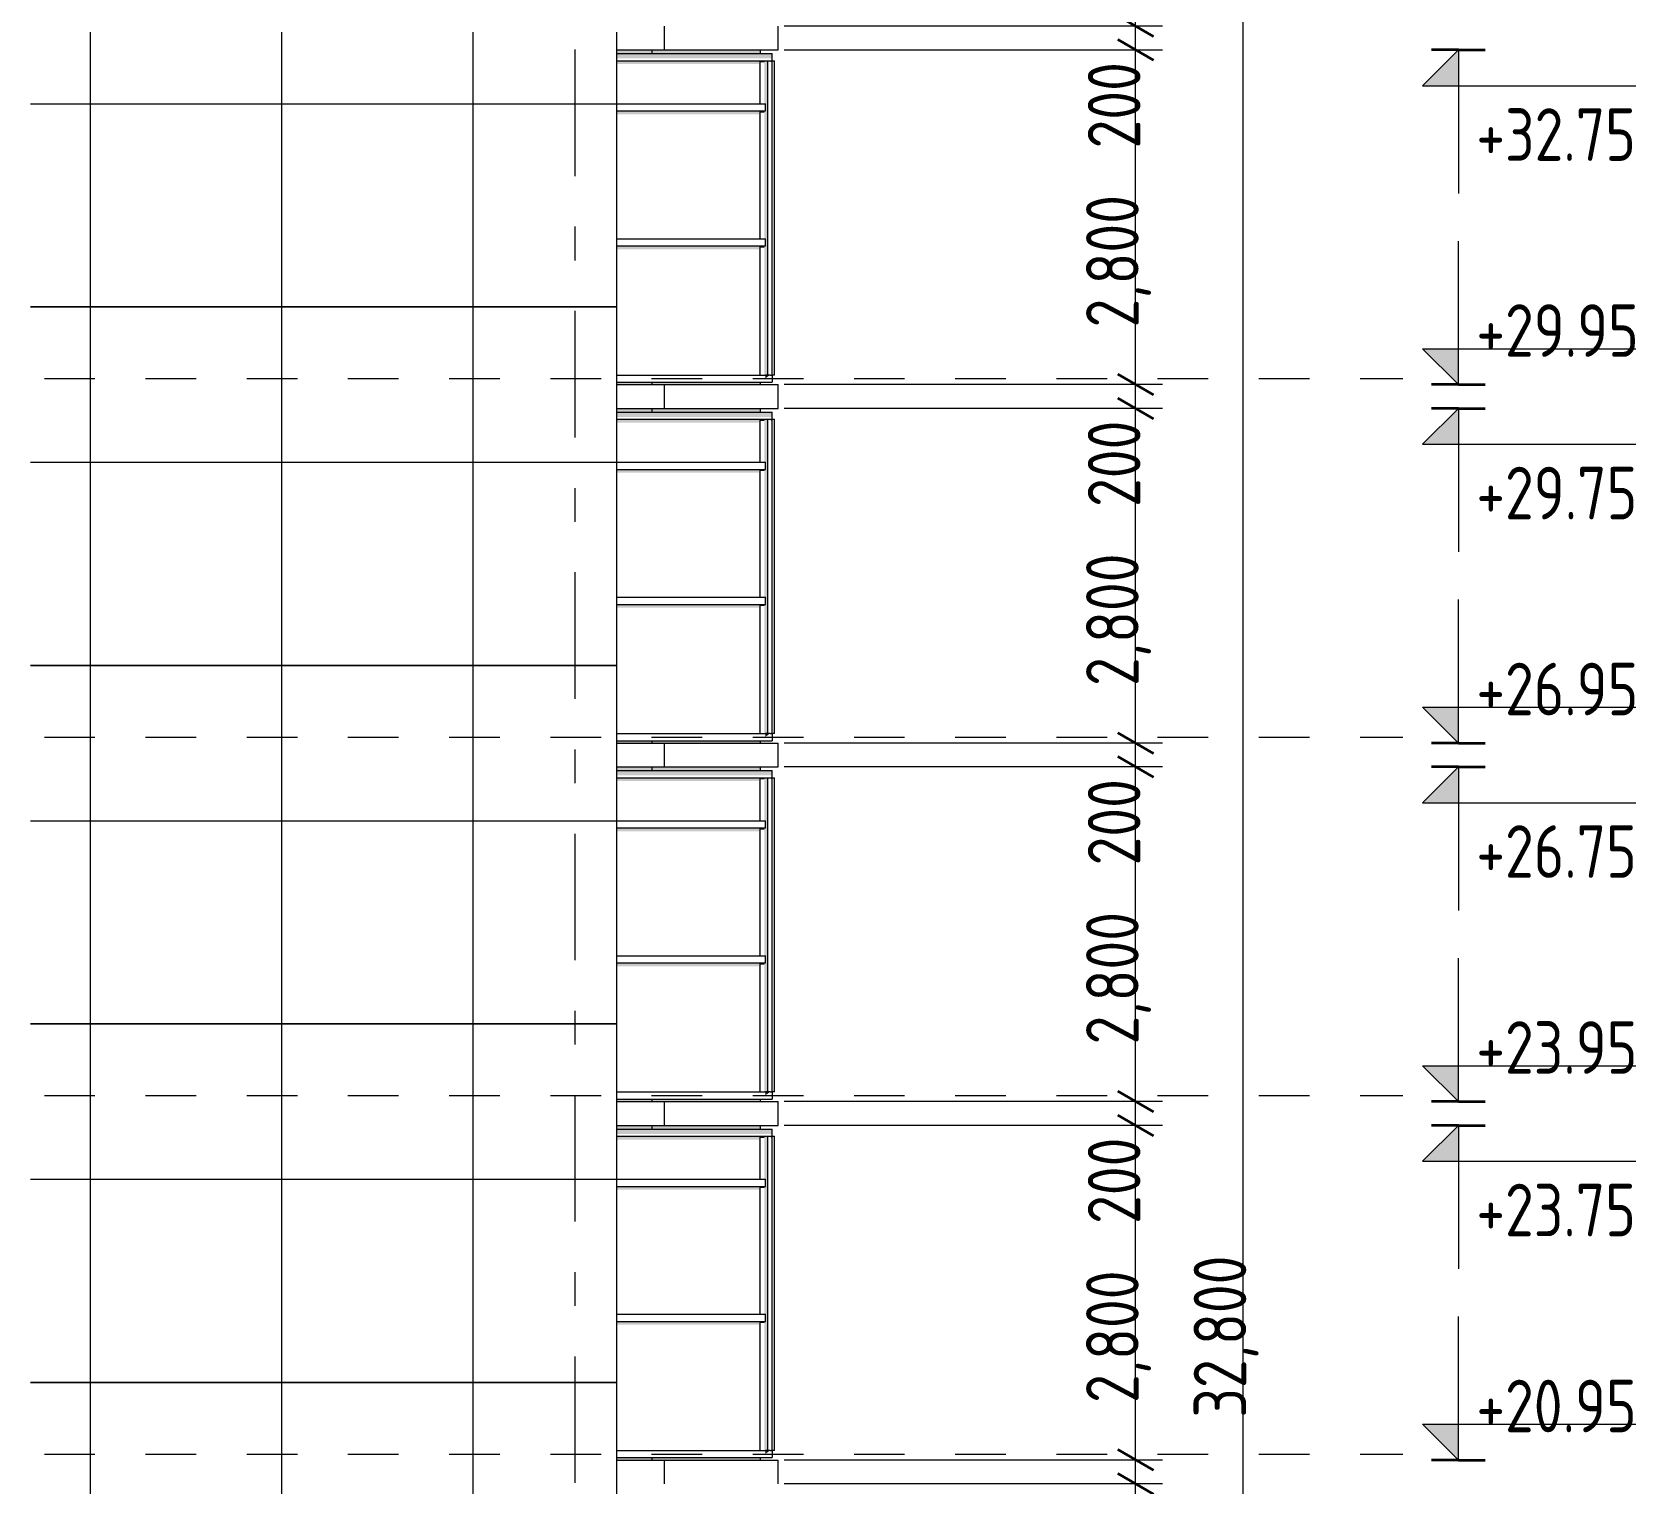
# Model space of a CAD drawing. Header units: millimetres. Extents: x 18162 to 7085488, y 72188 to 247925.
# Drawn here: x 5967417 to 5980834, y 112306 to 124456 of the extents above; entities that cross this region are included whole.
import ezdxf
from ezdxf.enums import TextEntityAlignment as Align

# ---------------------------------------------------------------- set-up
doc = ezdxf.new("R2010")
doc.units = ezdxf.units.MM
doc.header["$MEASUREMENT"] = 0
doc.linetypes.add('Dashed', pattern=[423.333333, 211.666667, -211.666667])
doc.linetypes.add('Double Dashed', pattern=[1093.611073, 529.166651, -211.666656, 141.111112, -211.666656])
for name, color, linetype in [('Finish - Wall', 7, 'Continuous'), ('Structural - Bearing', 7, 'Continuous'), ('Structural - Grid', 7, 'Continuous')]:
    doc.layers.add(name, color=color, linetype=linetype)
doc.styles.add('GENERATED_STYLE_3', font='', dxfattribs={"width": 0.8})
doc.styles.get('GENERATED_STYLE_3').set_extended_font_data('ISOCPEUR MON')
doc.dimstyles.new('GENERATED_STYLE__32', dxfattribs={"dimtxt": 440.00001, "dimasz": 228, "dimexe": 0.18, "dimexo": 50, "dimgap": 0, "dimtad": 1, "dimdec": 0, "dimzin": 0, "dimdsep": 46, "dimtxsty": 'GENERATED_STYLE_3', "dimblk": 'ARROWHEAD_2', "dimblk1": 'ARROWHEAD_2', "dimblk2": 'ARROWHEAD_2', "dimcen": 0.09, "dimclrd": 13, "dimclre": 13, "dimclrt": 13, "dimadec": 0, "dimazin": 0, "dimtfac": 1, "dimtdec": 4, "dimtmove": 0, "dimatfit": 3, "dimfxl": 1, "dimtolj": 1, "dimtzin": 0, "dimarcsym": 0})

# ---------------------------------------------------------------- blocks, each defined once
blk = doc.blocks.new('*X2817', base_point=(6050604, 91556))
at = {"layer": 'Structural - Bearing', "color": 8, "linetype": 'Continuous', "lineweight": 13}
for p, q in [((5967904, 112456), (5967904, 110156)), ((5969504, 112456), (5969504, 110156)), ((5971104, 112456), (5971104, 110156))]:
    blk.add_line(p, q, dxfattribs=at)
blk = doc.blocks.new('*X2821', base_point=(6050604, 91556))
at = {"layer": 'Structural - Bearing', "color": 8, "linetype": 'Continuous', "lineweight": 13}
for p, q in [((5967904, 115456), (5967904, 113156)), ((5969504, 115456), (5969504, 113156)), ((5971104, 115456), (5971104, 113156)), ((5967404, 114856), (5967904, 114856)), ((5967904, 114856), (5969004, 114856)), ((5969004, 114856), (5969504, 114856)), ((5969504, 114856), (5970604, 114856)), ((5970604, 114856), (5971104, 114856)), ((5971104, 114856), (5972204, 114856)), ((5972204, 114856), (5972308, 114856)), ((5967904, 113156), (5967404, 113156)), ((5967404, 113156), (5967904, 113156)), ((5967904, 113156), (5969004, 113156)), ((5967904, 113156), (5967904, 112556)), ((5969004, 113156), (5967904, 113156)), ((5969504, 113156), (5969004, 113156)), ((5969004, 113156), (5969504, 113156)), ((5969504, 113156), (5970604, 113156)), ((5969504, 113156), (5969504, 112556)), ((5970604, 113156), (5969504, 113156)), ((5971104, 113156), (5970604, 113156)), ((5970604, 113156), (5971104, 113156)), ((5971104, 113156), (5972204, 113156)), ((5971104, 113156), (5971104, 112556)), ((5972204, 113156), (5971104, 113156)), ((5972308, 113156), (5972204, 113156)), ((5972204, 113156), (5972308, 113156)), ((5967904, 112556), (5967904, 112456)), ((5969504, 112556), (5969504, 112456)), ((5971104, 112556), (5971104, 112456))]:
    blk.add_line(p, q, dxfattribs=at)
blk = doc.blocks.new('*X2825', base_point=(6050604, 91556))
at = {"layer": 'Structural - Bearing', "color": 8, "linetype": 'Continuous', "lineweight": 13}
for p, q in [((5967904, 118456), (5967904, 116156)), ((5969504, 118456), (5969504, 116156)), ((5971104, 118456), (5971104, 116156)), ((5967404, 117856), (5967904, 117856)), ((5967904, 117856), (5969004, 117856)), ((5969004, 117856), (5969504, 117856)), ((5969504, 117856), (5970604, 117856)), ((5970604, 117856), (5971104, 117856)), ((5971104, 117856), (5972204, 117856)), ((5972204, 117856), (5972308, 117856)), ((5967904, 116156), (5967404, 116156)), ((5967404, 116156), (5967904, 116156)), ((5967904, 116156), (5969004, 116156)), ((5967904, 116156), (5967904, 115556)), ((5969004, 116156), (5967904, 116156)), ((5969504, 116156), (5969004, 116156)), ((5969004, 116156), (5969504, 116156)), ((5969504, 116156), (5970604, 116156)), ((5969504, 116156), (5969504, 115556)), ((5970604, 116156), (5969504, 116156)), ((5971104, 116156), (5970604, 116156)), ((5970604, 116156), (5971104, 116156)), ((5971104, 116156), (5972204, 116156)), ((5971104, 116156), (5971104, 115556)), ((5972204, 116156), (5971104, 116156)), ((5972308, 116156), (5972204, 116156)), ((5972204, 116156), (5972308, 116156)), ((5967904, 115556), (5967904, 115456)), ((5969504, 115556), (5969504, 115456)), ((5971104, 115556), (5971104, 115456))]:
    blk.add_line(p, q, dxfattribs=at)
blk = doc.blocks.new('*X2836', base_point=(6050604, 91556))
at = {"layer": 'Structural - Bearing', "color": 7, "linetype": 'Continuous', "lineweight": 9}
blk.add_line((5972704, 112506), (5972704, 112306), dxfattribs=at)
blk = doc.blocks.new('*X2838', base_point=(6050604, 91556))
at = {"layer": 'Structural - Bearing', "color": 7, "linetype": 'Continuous', "lineweight": 9}
blk.add_line((5972704, 115506), (5972704, 115306), dxfattribs=at)
blk = doc.blocks.new('*X2853', base_point=(6050604, 91556))
at = {"layer": 'Structural - Bearing', "color": 8, "linetype": 'Continuous', "lineweight": 13}
for p, q in [((5967904, 121456), (5967904, 119156)), ((5969504, 121456), (5969504, 119156)), ((5971104, 121456), (5971104, 119156)), ((5967404, 120856), (5967904, 120856)), ((5967904, 120856), (5969004, 120856)), ((5969004, 120856), (5969504, 120856)), ((5969504, 120856), (5970604, 120856)), ((5970604, 120856), (5971104, 120856)), ((5971104, 120856), (5972204, 120856)), ((5972204, 120856), (5972308, 120856)), ((5967904, 119156), (5967404, 119156)), ((5967404, 119156), (5967904, 119156)), ((5967904, 119156), (5969004, 119156)), ((5967904, 119156), (5967904, 118556)), ((5969004, 119156), (5967904, 119156)), ((5969504, 119156), (5969004, 119156)), ((5969004, 119156), (5969504, 119156)), ((5969504, 119156), (5970604, 119156)), ((5969504, 119156), (5969504, 118556)), ((5970604, 119156), (5969504, 119156)), ((5971104, 119156), (5970604, 119156)), ((5970604, 119156), (5971104, 119156)), ((5971104, 119156), (5972204, 119156)), ((5971104, 119156), (5971104, 118556)), ((5972204, 119156), (5971104, 119156)), ((5972308, 119156), (5972204, 119156)), ((5972204, 119156), (5972308, 119156)), ((5967904, 118556), (5967904, 118456)), ((5969504, 118556), (5969504, 118456)), ((5971104, 118556), (5971104, 118456))]:
    blk.add_line(p, q, dxfattribs=at)
blk = doc.blocks.new('*X2857', base_point=(6050604, 91556))
at = {"layer": 'Structural - Bearing', "color": 7, "linetype": 'Continuous', "lineweight": 9}
blk.add_line((5972704, 118506), (5972704, 118306), dxfattribs=at)
blk = doc.blocks.new('*X2860', base_point=(6050604, 91556))
at = {"layer": 'Structural - Bearing', "color": 8, "linetype": 'Continuous', "lineweight": 13}
for p, q in [((5967904, 124456), (5967904, 122156)), ((5969504, 124456), (5969504, 122156)), ((5971104, 124456), (5971104, 122156)), ((5967404, 123856), (5967904, 123856)), ((5967904, 123856), (5969004, 123856)), ((5969004, 123856), (5969504, 123856)), ((5969504, 123856), (5970604, 123856)), ((5970604, 123856), (5971104, 123856)), ((5971104, 123856), (5972204, 123856)), ((5972204, 123856), (5972308, 123856)), ((5967904, 122156), (5967404, 122156)), ((5967404, 122156), (5967904, 122156)), ((5967904, 122156), (5969004, 122156)), ((5967904, 122156), (5967904, 121556)), ((5969004, 122156), (5967904, 122156)), ((5969504, 122156), (5969004, 122156)), ((5969004, 122156), (5969504, 122156)), ((5969504, 122156), (5970604, 122156)), ((5969504, 122156), (5969504, 121556)), ((5970604, 122156), (5969504, 122156)), ((5971104, 122156), (5970604, 122156)), ((5970604, 122156), (5971104, 122156)), ((5971104, 122156), (5972204, 122156)), ((5971104, 122156), (5971104, 121556)), ((5972204, 122156), (5971104, 122156)), ((5972308, 122156), (5972204, 122156)), ((5972204, 122156), (5972308, 122156)), ((5967904, 121556), (5967904, 121456)), ((5969504, 121556), (5969504, 121456)), ((5971104, 121556), (5971104, 121456))]:
    blk.add_line(p, q, dxfattribs=at)
blk = doc.blocks.new('*X2864', base_point=(6050604, 91556))
at = {"layer": 'Structural - Bearing', "color": 7, "linetype": 'Continuous', "lineweight": 9}
blk.add_line((5972704, 121506), (5972704, 121306), dxfattribs=at)
blk = doc.blocks.new('*X2871', base_point=(6050604, 91556))
at = {"layer": 'Structural - Bearing', "color": 7, "linetype": 'Continuous', "lineweight": 9}
blk.add_line((5972704, 124506), (5972704, 124306), dxfattribs=at)
blk = doc.blocks.new('*D2993', base_point=(6050604, 91556))
at = {"color": 13, "linetype": 'Continuous', "lineweight": 13}
for p, q in [((5976874, 112306), (5973708, 112306)), ((5976649, 109506), (5976649, 112306)), ((5976874, 109506), (5973708, 109506))]:
    blk.add_line(p, q, dxfattribs=at)
at = {"color": 12, "linetype": 'Continuous', "lineweight": 35}
for p, q in [((5976499, 112393), (5976799, 112220)), ((5976499, 109593), (5976799, 109420))]:
    blk.add_line(p, q, dxfattribs=at)
at = {"color": 13, "lineweight": 13, "char_height": 440, "attachment_point": 7, "rotation": 90, "style": 'GENERATED_STYLE_3'}
for s, insert in [('\\A1;{\\pql;\\fISOCPEUR MON|b0|i0|c0|p0;\\W0.800000;200}', (5976689, 111482)), ('\\A1;{\\pql;\\fISOCPEUR MON|b0|i0|c0|p0;\\W0.800000;2,800}', (5976777, 109984))]:
    blk.add_mtext(s, dxfattribs=dict(at, insert=insert))
blk = doc.blocks.new('ARROWHEAD_2')
at = {"color": 0, "linetype": 'Continuous', "lineweight": 0}
for p, q in [((-0.378, -0.655), (0.378, 0.655)), ((0, 0), (-1, 0))]:
    blk.add_line(p, q, dxfattribs=at)
blk = doc.blocks.new('*D2994', base_point=(6050604, 91556))
at = {"color": 12, "linetype": 'Continuous', "lineweight": 35}
for p, q in [((5976499, 112593), (5976799, 112420)), ((5976499, 112393), (5976799, 112220))]:
    blk.add_line(p, q, dxfattribs=at)
at = {"color": 13, "linetype": 'Continuous', "lineweight": 13}
for p, q in [((5976874, 112506), (5973708, 112506)), ((5976649, 112306), (5976649, 112506)), ((5976874, 112306), (5973708, 112306))]:
    blk.add_line(p, q, dxfattribs=at)
blk = doc.blocks.new('*D2995', base_point=(6050604, 91556))
at = {"color": 12, "linetype": 'Continuous', "lineweight": 35}
for p, q in [((5976499, 115393), (5976799, 115220)), ((5976499, 112593), (5976799, 112420))]:
    blk.add_line(p, q, dxfattribs=at)
at = {"color": 13, "linetype": 'Continuous', "lineweight": 13}
for p, q in [((5976874, 115306), (5973708, 115306)), ((5976649, 112506), (5976649, 115306)), ((5976874, 112506), (5973708, 112506))]:
    blk.add_line(p, q, dxfattribs=at)
at = {"color": 13, "lineweight": 13, "char_height": 440, "attachment_point": 7, "rotation": 90, "style": 'GENERATED_STYLE_3'}
for s, insert in [('\\A1;{\\pql;\\fISOCPEUR MON|b0|i0|c0|p0;\\W0.800000;200}', (5976689, 114482)), ('\\A1;{\\pql;\\fISOCPEUR MON|b0|i0|c0|p0;\\W0.800000;2,800}', (5976777, 112984))]:
    blk.add_mtext(s, dxfattribs=dict(at, insert=insert))
blk = doc.blocks.new('*D2996', base_point=(6050604, 91556))
at = {"color": 12, "linetype": 'Continuous', "lineweight": 35}
for p, q in [((5976499, 115593), (5976799, 115420)), ((5976499, 115393), (5976799, 115220))]:
    blk.add_line(p, q, dxfattribs=at)
at = {"color": 13, "linetype": 'Continuous', "lineweight": 13}
for p, q in [((5976874, 115506), (5973708, 115506)), ((5976649, 115306), (5976649, 115506)), ((5976874, 115306), (5973708, 115306))]:
    blk.add_line(p, q, dxfattribs=at)
blk = doc.blocks.new('*D2997', base_point=(6050604, 91556))
at = {"color": 12, "linetype": 'Continuous', "lineweight": 35}
for p, q in [((5976499, 118393), (5976799, 118220)), ((5976499, 115593), (5976799, 115420))]:
    blk.add_line(p, q, dxfattribs=at)
at = {"color": 13, "linetype": 'Continuous', "lineweight": 13}
for p, q in [((5976874, 118306), (5973708, 118306)), ((5976649, 115506), (5976649, 118306)), ((5976874, 115506), (5973708, 115506))]:
    blk.add_line(p, q, dxfattribs=at)
at = {"color": 13, "lineweight": 13, "char_height": 440, "attachment_point": 7, "rotation": 90, "style": 'GENERATED_STYLE_3'}
for s, insert in [('\\A1;{\\pql;\\fISOCPEUR MON|b0|i0|c0|p0;\\W0.800000;200}', (5976689, 117482)), ('\\A1;{\\pql;\\fISOCPEUR MON|b0|i0|c0|p0;\\W0.800000;2,800}', (5976777, 115984))]:
    blk.add_mtext(s, dxfattribs=dict(at, insert=insert))
blk = doc.blocks.new('*D2998', base_point=(6050604, 91556))
at = {"color": 13, "linetype": 'Continuous', "lineweight": 13}
for p, q in [((5976874, 118506), (5973708, 118506)), ((5976649, 118306), (5976649, 118506)), ((5976874, 118306), (5973708, 118306))]:
    blk.add_line(p, q, dxfattribs=at)
at = {"color": 12, "linetype": 'Continuous', "lineweight": 35}
for p, q in [((5976499, 118593), (5976799, 118420)), ((5976499, 118393), (5976799, 118220))]:
    blk.add_line(p, q, dxfattribs=at)
blk = doc.blocks.new('*D2999', base_point=(6050604, 91556))
at = {"color": 13, "linetype": 'Continuous', "lineweight": 13}
for p, q in [((5976874, 121306), (5973708, 121306)), ((5976649, 118506), (5976649, 121306)), ((5976874, 118506), (5973708, 118506))]:
    blk.add_line(p, q, dxfattribs=at)
at = {"color": 12, "linetype": 'Continuous', "lineweight": 35}
for p, q in [((5976499, 121393), (5976799, 121220)), ((5976499, 118593), (5976799, 118420))]:
    blk.add_line(p, q, dxfattribs=at)
at = {"color": 13, "lineweight": 13, "char_height": 440, "attachment_point": 7, "rotation": 90, "style": 'GENERATED_STYLE_3'}
for s, insert in [('\\A1;{\\pql;\\fISOCPEUR MON|b0|i0|c0|p0;\\W0.800000;200}', (5976689, 120482)), ('\\A1;{\\pql;\\fISOCPEUR MON|b0|i0|c0|p0;\\W0.800000;2,800}', (5976777, 118984))]:
    blk.add_mtext(s, dxfattribs=dict(at, insert=insert))
blk = doc.blocks.new('*D3000', base_point=(6050604, 91556))
at = {"color": 12, "linetype": 'Continuous', "lineweight": 35}
for p, q in [((5976499, 121593), (5976799, 121420)), ((5976499, 121393), (5976799, 121220))]:
    blk.add_line(p, q, dxfattribs=at)
at = {"color": 13, "linetype": 'Continuous', "lineweight": 13}
for p, q in [((5976874, 121506), (5973708, 121506)), ((5976649, 121306), (5976649, 121506)), ((5976874, 121306), (5973708, 121306))]:
    blk.add_line(p, q, dxfattribs=at)
blk = doc.blocks.new('*D3001', base_point=(6050604, 91556))
at = {"color": 12, "linetype": 'Continuous', "lineweight": 35}
for p, q in [((5976499, 124393), (5976799, 124220)), ((5976499, 121593), (5976799, 121420))]:
    blk.add_line(p, q, dxfattribs=at)
at = {"color": 13, "linetype": 'Continuous', "lineweight": 13}
for p, q in [((5976874, 124306), (5973708, 124306)), ((5976649, 121506), (5976649, 124306)), ((5976874, 121506), (5973708, 121506))]:
    blk.add_line(p, q, dxfattribs=at)
at = {"color": 13, "lineweight": 13, "char_height": 440, "attachment_point": 7, "rotation": 90, "style": 'GENERATED_STYLE_3'}
for s, insert in [('\\A1;{\\pql;\\fISOCPEUR MON|b0|i0|c0|p0;\\W0.800000;200}', (5976689, 123482)), ('\\A1;{\\pql;\\fISOCPEUR MON|b0|i0|c0|p0;\\W0.800000;2,800}', (5976777, 121984))]:
    blk.add_mtext(s, dxfattribs=dict(at, insert=insert))
blk = doc.blocks.new('*D3002', base_point=(6050604, 91556))
at = {"color": 12, "linetype": 'Continuous', "lineweight": 35}
for p, q in [((5976499, 124593), (5976799, 124420)), ((5976499, 124393), (5976799, 124220))]:
    blk.add_line(p, q, dxfattribs=at)
at = {"color": 13, "linetype": 'Continuous', "lineweight": 13}
for p, q in [((5976874, 124506), (5973708, 124506)), ((5976649, 124306), (5976649, 124506)), ((5976874, 124306), (5973708, 124306))]:
    blk.add_line(p, q, dxfattribs=at)
blk = doc.blocks.new('*D3003', base_point=(6050604, 91556))
at = {"color": 12, "linetype": 'Continuous', "lineweight": 35}
for p, q in [((5976499, 127393), (5976799, 127220)), ((5976499, 124593), (5976799, 124420))]:
    blk.add_line(p, q, dxfattribs=at)
at = {"color": 13, "linetype": 'Continuous', "lineweight": 13}
for p, q in [((5976874, 127306), (5973708, 127306)), ((5976649, 124506), (5976649, 127306)), ((5976874, 124506), (5973708, 124506))]:
    blk.add_line(p, q, dxfattribs=at)
at = {"color": 13, "lineweight": 13, "char_height": 440, "attachment_point": 7, "rotation": 90, "style": 'GENERATED_STYLE_3'}
for s, insert in [('\\A1;{\\pql;\\fISOCPEUR MON|b0|i0|c0|p0;\\W0.800000;200}', (5976689, 126482)), ('\\A1;{\\pql;\\fISOCPEUR MON|b0|i0|c0|p0;\\W0.800000;2,800}', (5976777, 124984))]:
    blk.add_mtext(s, dxfattribs=dict(at, insert=insert))
blk = doc.blocks.new('*D3046', base_point=(6050604, 91556))
at = {"color": 13, "linetype": 'Continuous', "lineweight": 13}
for p, q in [((5977549, 97506), (5977549, 130306)), ((5977774, 97506), (5973708, 97506)), ((5977549, 97306), (5977549, 97506)), ((5977774, 97306), (5973708, 97306)), ((5977549, 97159), (5977549, 97306))]:
    blk.add_line(p, q, dxfattribs=at)
at = {"color": 12, "linetype": 'Continuous', "lineweight": 35}
for p, q in [((5977399, 97593), (5977699, 97420)), ((5977399, 97393), (5977699, 97220))]:
    blk.add_line(p, q, dxfattribs=at)
at = {"color": 13, "lineweight": 13, "insert": (5977589, 96482), "char_height": 440, "attachment_point": 7, "rotation": 90, "style": 'GENERATED_STYLE_3'}
blk.add_mtext('\\A1;{\\pql;\\fISOCPEUR MON|b0|i0|c0|p0;\\W0.800000;200}', dxfattribs=at)
blk = doc.blocks.new('*D3047', base_point=(6050604, 91556))
at = {"color": 13, "linetype": 'Continuous', "lineweight": 13}
for p, q in [((5977774, 130306), (5973708, 130306)), ((5977549, 97506), (5977549, 130306))]:
    blk.add_line(p, q, dxfattribs=at)
at = {"color": 12, "linetype": 'Continuous', "lineweight": 35}
for p, q in [((5977399, 130393), (5977699, 130220)), ((5977399, 97593), (5977699, 97420))]:
    blk.add_line(p, q, dxfattribs=at)
at = {"color": 13, "lineweight": 13, "char_height": 440, "attachment_point": 7, "rotation": 90, "style": 'GENERATED_STYLE_3'}
for s, insert in [('\\A1;{\\pql;\\fISOCPEUR MON|b0|i0|c0|p0;\\W0.800000;200}', (5977589, 129482)), ('\\A1;{\\pql;\\fISOCPEUR MON|b0|i0|c0|p0;\\W0.800000;32,800}', (5977677, 112861))]:
    blk.add_mtext(s, dxfattribs=dict(at, insert=insert))
blk = doc.blocks.new('Standard grid marker[383]_3', base_point=(5971958, 151556))
at = {"layer": 'Structural - Grid', "color": 13, "linetype": 'Double Dashed', "lineweight": 13, "ltscale": 2}
blk.add_line((5971958, 150556), (5971958, 87056), dxfattribs=at)
at = {"layer": 'Structural - Grid', "color": 13, "lineweight": 13, "style": 'GENERATED_STYLE_3'}
blk.add_attdef('AC_MarkerText_1', text='', height=500, rotation=360, dxfattribs=at).set_placement((5971958, 85706), align=Align.TOP_CENTER)

msp = doc.modelspace()

# ---------------------------------------------------------------- hatches: boundary and pattern name
at = {"linetype": 'Continuous', "lineweight": 13}
for points in [[(5979349.2, 124306.2), (5979049.2, 124006.2), (5979349.2, 124006.2)], [(5979349.2, 121506.2), (5979349.2, 121806.2), (5979049.2, 121806.2)], [(5979349.2, 121306.2), (5979049.2, 121006.2), (5979349.2, 121006.2)], [(5979349.2, 118506.2), (5979349.2, 118806.2), (5979049.2, 118806.2)], [(5979349.2, 118306.2), (5979049.2, 118006.2), (5979349.2, 118006.2)], [(5979349.2, 115506.2), (5979349.2, 115806.2), (5979049.2, 115806.2)], [(5979349.2, 115306.2), (5979049.2, 115006.2), (5979349.2, 115006.2)], [(5979349.2, 112506.2), (5979349.2, 112806.2), (5979049.2, 112806.2)]]:
    msp.add_hatch(color=13, dxfattribs=at).paths.add_polyline_path(points)
at = {"layer": 'Finish - Wall', "linetype": 'Continuous', "lineweight": 0}
for points in [[(5972308.1, 124276.2), (5972308.1, 124235.5), (5973608.1, 124235.5), (5973608.1, 124276.2)], [(5972308.1, 124216.2), (5972308.1, 124187.9), (5973498.1, 124187.9), (5973498.1, 123856.2), (5973508.1, 123856.2), (5973508.1, 124216.2)], [(5973541.5, 124216.2), (5973508.1, 124216.2), (5973508.1, 124202), (5973541.5, 124202)], [(5973541.5, 124216.2), (5973541.5, 123856.2), (5973551.5, 123856.2), (5973551.5, 123826.2), (5973571, 123826.2), (5973571, 124216.2)], [(5973590.5, 124216.2), (5973599.3, 124203.8), (5973600.5, 124205.5), (5973600.5, 124216.2)], [(5973608.1, 124216.2), (5973600.5, 124216.2), (5973600.5, 124205.5)], [(5973508.1, 123796.2), (5972308.1, 123796.2), (5972308.1, 123767.9), (5973498.1, 123767.9), (5973498.1, 122726.2), (5973508.1, 122726.2)], [(5973541.5, 123796.2), (5973508.1, 123796.2), (5973508.1, 123782), (5973541.5, 123782)], [(5973541.5, 123796.2), (5973541.5, 122726.2), (5973551.5, 122726.2), (5973551.5, 122696.2), (5973571, 122696.2), (5973571, 123826.2), (5973551.5, 123826.2), (5973551.5, 123796.2)], [(5973508.1, 122666.2), (5972308.1, 122666.2), (5972308.1, 122637.9), (5973498.1, 122637.9), (5973498.1, 121586.2), (5973508.1, 121586.2)], [(5973508.1, 122666.2), (5973508.1, 122652), (5973541.5, 122652), (5973541.5, 122666.2)], [(5973541.5, 122666.2), (5973541.5, 121586.2), (5973571, 121586.2), (5973571, 122696.2), (5973551.5, 122696.2), (5973551.5, 122666.2)], [(5973551.5, 121586.2), (5973551.5, 121558.6), (5973590.5, 121586.2)], [(5972308.1, 121276.2), (5972308.1, 121235.5), (5973608.1, 121235.5), (5973608.1, 121276.2)], [(5973508.1, 121216.2), (5972308.1, 121216.2), (5972308.1, 121187.9), (5973498.1, 121187.9), (5973498.1, 120856.2), (5973508.1, 120856.2)], [(5973508.1, 121202), (5973541.5, 121202), (5973541.5, 121216.2), (5973508.1, 121216.2)], [(5973571, 121216.2), (5973541.5, 121216.2), (5973541.5, 120856.2), (5973551.5, 120856.2), (5973551.5, 120826.2), (5973571, 120826.2)], [(5973590.5, 121216.2), (5973599.3, 121203.8), (5973600.5, 121205.5), (5973600.5, 121216.2)], [(5973600.5, 121205.5), (5973608.1, 121216.2), (5973600.5, 121216.2)], [(5973508.1, 120796.2), (5972308.1, 120796.2), (5972308.1, 120767.9), (5973498.1, 120767.9), (5973498.1, 119726.2), (5973508.1, 119726.2)], [(5973541.5, 120796.2), (5973508.1, 120796.2), (5973508.1, 120782), (5973541.5, 120782)], [(5973541.5, 120796.2), (5973541.5, 119726.2), (5973551.5, 119726.2), (5973551.5, 119696.2), (5973571, 119696.2), (5973571, 120826.2), (5973551.5, 120826.2), (5973551.5, 120796.2)], [(5973541.5, 119666.2), (5973541.5, 118586.2), (5973571, 118586.2), (5973571, 119696.2), (5973551.5, 119696.2), (5973551.5, 119666.2)], [(5973508.1, 119666.2), (5972308.1, 119666.2), (5972308.1, 119637.9), (5973498.1, 119637.9), (5973498.1, 118586.2), (5973508.1, 118586.2)], [(5973508.1, 119666.2), (5973508.1, 119652), (5973541.5, 119652), (5973541.5, 119666.2)], [(5973551.5, 118586.2), (5973551.5, 118558.6), (5973590.5, 118586.2)], [(5973608.1, 118276.2), (5972308.1, 118276.2), (5972308.1, 118235.5), (5973608.1, 118235.5)], [(5972308.1, 118216.2), (5972308.1, 118187.9), (5973498.1, 118187.9), (5973498.1, 117856.2), (5973508.1, 117856.2), (5973508.1, 118216.2)], [(5973508.1, 118202), (5973541.5, 118202), (5973541.5, 118216.2), (5973508.1, 118216.2)], [(5973541.5, 118216.2), (5973541.5, 117856.2), (5973551.5, 117856.2), (5973551.5, 117826.2), (5973571, 117826.2), (5973571, 118216.2)], [(5973590.5, 118216.2), (5973599.3, 118203.8), (5973600.5, 118205.5), (5973600.5, 118216.2)], [(5973608.1, 118216.2), (5973600.5, 118216.2), (5973600.5, 118205.5)], [(5973541.5, 117796.2), (5973541.5, 116726.2), (5973551.5, 116726.2), (5973551.5, 116696.2), (5973571, 116696.2), (5973571, 117826.2), (5973551.5, 117826.2), (5973551.5, 117796.2)], [(5972308.1, 117767.9), (5973498.1, 117767.9), (5973498.1, 116726.2), (5973508.1, 116726.2), (5973508.1, 117796.2), (5972308.1, 117796.2)], [(5973541.5, 117796.2), (5973508.1, 117796.2), (5973508.1, 117782), (5973541.5, 117782)], [(5973508.1, 116666.2), (5972308.1, 116666.2), (5972308.1, 116637.9), (5973498.1, 116637.9), (5973498.1, 115586.2), (5973508.1, 115586.2)], [(5973508.1, 116666.2), (5973508.1, 116652), (5973541.5, 116652), (5973541.5, 116666.2)], [(5973541.5, 116666.2), (5973541.5, 115586.2), (5973571, 115586.2), (5973571, 116696.2), (5973551.5, 116696.2), (5973551.5, 116666.2)], [(5973551.5, 115558.6), (5973590.5, 115586.2), (5973551.5, 115586.2)], [(5972308.1, 115235.5), (5973608.1, 115235.5), (5973608.1, 115276.2), (5972308.1, 115276.2)], [(5973508.1, 115216.2), (5972308.1, 115216.2), (5972308.1, 115187.9), (5973498.1, 115187.9), (5973498.1, 114856.2), (5973508.1, 114856.2)], [(5973508.1, 115202), (5973541.5, 115202), (5973541.5, 115216.2), (5973508.1, 115216.2)], [(5973541.5, 115216.2), (5973541.5, 114856.2), (5973551.5, 114856.2), (5973551.5, 114826.2), (5973571, 114826.2), (5973571, 115216.2)], [(5973590.5, 115216.2), (5973599.3, 115203.8), (5973600.5, 115205.5), (5973600.5, 115216.2)], [(5973608.1, 115216.2), (5973600.5, 115216.2), (5973600.5, 115205.5)], [(5973508.1, 114796.2), (5972308.1, 114796.2), (5972308.1, 114767.9), (5973498.1, 114767.9), (5973498.1, 113726.2), (5973508.1, 113726.2)], [(5973541.5, 114796.2), (5973508.1, 114796.2), (5973508.1, 114782), (5973541.5, 114782)], [(5973541.5, 114796.2), (5973541.5, 113726.2), (5973551.5, 113726.2), (5973551.5, 113696.2), (5973571, 113696.2), (5973571, 114826.2), (5973551.5, 114826.2), (5973551.5, 114796.2)], [(5973508.1, 113666.2), (5972308.1, 113666.2), (5972308.1, 113637.9), (5973498.1, 113637.9), (5973498.1, 112586.2), (5973508.1, 112586.2)], [(5973508.1, 113666.2), (5973508.1, 113652), (5973541.5, 113652), (5973541.5, 113666.2)], [(5973541.5, 113666.2), (5973541.5, 112586.2), (5973571, 112586.2), (5973571, 113696.2), (5973551.5, 113696.2), (5973551.5, 113666.2)], [(5973551.5, 112586.2), (5973551.5, 112558.6), (5973590.5, 112586.2)]]:
    msp.add_hatch(color=49, dxfattribs=at).paths.add_polyline_path(points)
at = {"layer": 'Structural - Bearing', "linetype": 'Continuous', "lineweight": 9}
h = msp.add_hatch(dxfattribs=at)
h.set_pattern_fill('Grid_100x100_0003', style=0, pattern_type=2)
h.set_pattern_definition([(180, (6050603.8, 91556.2), (0, 1000), []), (90, (6050603.8, 91556.2), (1000, 0), [])])
h.paths.add_polyline_path([(5972308.1, 124276.2), (5973508.1, 124276.2), (5973508.1, 124306.2), (5972308.1, 124306.2)])
at = {"layer": 'Structural - Bearing', "linetype": 'Continuous', "lineweight": 0}
for points in [[(5972308.1, 124276.2), (5973508.1, 124276.2), (5973508.1, 124306.2), (5972308.1, 124306.2)], [(5973508.1, 121526.2), (5972308.1, 121526.2), (5972308.1, 121506.2), (5973508.1, 121506.2)], [(5972308.1, 121276.2), (5973508.1, 121276.2), (5973508.1, 121306.2), (5972308.1, 121306.2)], [(5973508.1, 118526.2), (5972308.1, 118526.2), (5972308.1, 118506.2), (5973508.1, 118506.2)], [(5973508.1, 118306.2), (5972308.1, 118306.2), (5972308.1, 118276.2), (5973508.1, 118276.2)], [(5973508.1, 115526.2), (5972308.1, 115526.2), (5972308.1, 115506.2), (5973508.1, 115506.2)], [(5973508.1, 115306.2), (5972308.1, 115306.2), (5972308.1, 115276.2), (5973508.1, 115276.2)], [(5972308.1, 112506.2), (5973508.1, 112506.2), (5973508.1, 112526.2), (5972308.1, 112526.2)]]:
    msp.add_hatch(color=49, dxfattribs=at).paths.add_polyline_path(points)
at = {"layer": 'Structural - Bearing', "linetype": 'Continuous', "lineweight": 9}
h = msp.add_hatch(dxfattribs=at)
h.set_pattern_fill('Grid_100x100_0003', style=0, pattern_type=2)
h.set_pattern_definition([(180, (6050603.8, 91556.2), (0, 1000), []), (90, (6050603.8, 91556.2), (1000, 0), [])])
h.paths.add_polyline_path([(5973508.1, 121526.2), (5972308.1, 121526.2), (5972308.1, 121506.2), (5973508.1, 121506.2)])
h = msp.add_hatch(dxfattribs=at)
h.set_pattern_fill('Grid_100x100_0003', style=0, pattern_type=2)
h.set_pattern_definition([(180, (6050603.8, 91556.2), (0, 1000), []), (90, (6050603.8, 91556.2), (1000, 0), [])])
h.paths.add_polyline_path([(5972308.1, 121276.2), (5973508.1, 121276.2), (5973508.1, 121306.2), (5972308.1, 121306.2)])
h = msp.add_hatch(dxfattribs=at)
h.set_pattern_fill('Grid_100x100_0003', style=0, pattern_type=2)
h.set_pattern_definition([(180, (6050603.8, 91556.2), (0, 1000), []), (90, (6050603.8, 91556.2), (1000, 0), [])])
h.paths.add_polyline_path([(5973508.1, 118526.2), (5972308.1, 118526.2), (5972308.1, 118506.2), (5973508.1, 118506.2)])
h = msp.add_hatch(dxfattribs=at)
h.set_pattern_fill('Grid_100x100_0003', style=0, pattern_type=2)
h.set_pattern_definition([(180, (6050603.8, 91556.2), (0, 1000), []), (90, (6050603.8, 91556.2), (1000, 0), [])])
h.paths.add_polyline_path([(5973508.1, 118306.2), (5972308.1, 118306.2), (5972308.1, 118276.2), (5973508.1, 118276.2)])
h = msp.add_hatch(dxfattribs=at)
h.set_pattern_fill('Grid_100x100_0003', style=0, pattern_type=2)
h.set_pattern_definition([(180, (6050603.8, 91556.2), (0, 1000), []), (90, (6050603.8, 91556.2), (1000, 0), [])])
h.paths.add_polyline_path([(5973508.1, 115526.2), (5972308.1, 115526.2), (5972308.1, 115506.2), (5973508.1, 115506.2)])
h = msp.add_hatch(dxfattribs=at)
h.set_pattern_fill('Grid_100x100_0003', style=0, pattern_type=2)
h.set_pattern_definition([(180, (6050603.8, 91556.2), (0, 1000), []), (90, (6050603.8, 91556.2), (1000, 0), [])])
h.paths.add_polyline_path([(5973508.1, 115306.2), (5972308.1, 115306.2), (5972308.1, 115276.2), (5973508.1, 115276.2)])
h = msp.add_hatch(dxfattribs=at)
h.set_pattern_fill('Grid_100x100_0003', style=0, pattern_type=2)
h.set_pattern_definition([(180, (6050603.8, 91556.2), (0, 1000), []), (90, (6050603.8, 91556.2), (1000, 0), [])])
h.paths.add_polyline_path([(5972308.1, 112506.2), (5973508.1, 112506.2), (5973508.1, 112526.2), (5972308.1, 112526.2)])

# ---------------------------------------------------------------- linework, layer by layer
at = {"color": 13, "linetype": 'Continuous', "lineweight": 13}
for p, q in [((5979349.2, 124306.2), (5979049.2, 124006.2)), ((5979349.2, 124306.2), (5979349.2, 123106.2)), ((5979049.2, 124006.2), (5979349.2, 124006.2)), ((5979349.2, 124006.2), (5980834.1, 124006.2)), ((5979349.2, 121506.2), (5979349.2, 122706.2)), ((5979349.2, 121506.2), (5979049.2, 121806.2)), ((5979049.2, 121806.2), (5979349.2, 121806.2)), ((5979349.2, 121806.2), (5980834.1, 121806.2)), ((5979349.2, 121306.2), (5979049.2, 121006.2)), ((5979349.2, 121306.2), (5979349.2, 120106.2)), ((5979049.2, 121006.2), (5979349.2, 121006.2)), ((5979349.2, 121006.2), (5980834.1, 121006.2)), ((5979349.2, 118506.2), (5979349.2, 119706.2)), ((5979349.2, 118506.2), (5979049.2, 118806.2)), ((5979049.2, 118806.2), (5979349.2, 118806.2)), ((5979349.2, 118806.2), (5980834.1, 118806.2)), ((5979349.2, 118306.2), (5979049.2, 118006.2)), ((5979349.2, 118306.2), (5979349.2, 117106.2)), ((5979049.2, 118006.2), (5979349.2, 118006.2)), ((5979349.2, 118006.2), (5980834.1, 118006.2)), ((5979349.2, 115506.2), (5979349.2, 116706.2)), ((5979349.2, 115506.2), (5979049.2, 115806.2)), ((5979049.2, 115806.2), (5979349.2, 115806.2)), ((5979349.2, 115806.2), (5980834.1, 115806.2)), ((5979349.2, 115306.2), (5979049.2, 115006.2)), ((5979349.2, 115306.2), (5979349.2, 114106.2)), ((5979049.2, 115006.2), (5979349.2, 115006.2)), ((5979349.2, 115006.2), (5980834.1, 115006.2)), ((5979349.2, 112506.2), (5979349.2, 113706.2)), ((5979349.2, 112506.2), (5979049.2, 112806.2)), ((5979049.2, 112806.2), (5979349.2, 112806.2)), ((5979349.2, 112806.2), (5980834.1, 112806.2))]:
    msp.add_line(p, q, dxfattribs=at)
at = {"color": 12, "linetype": 'Continuous', "lineweight": 35}
for p, q in [((5979349.2, 124306.2), (5979124.2, 124306.2)), ((5979349.2, 124306.2), (5979574.2, 124306.2)), ((5979349.2, 121506.2), (5979124.2, 121506.2)), ((5979349.2, 121506.2), (5979574.2, 121506.2)), ((5979349.2, 121306.2), (5979124.2, 121306.2)), ((5979349.2, 121306.2), (5979574.2, 121306.2)), ((5979349.2, 118506.2), (5979124.2, 118506.2)), ((5979349.2, 118506.2), (5979574.2, 118506.2)), ((5979349.2, 118306.2), (5979124.2, 118306.2)), ((5979349.2, 118306.2), (5979574.2, 118306.2)), ((5979349.2, 115506.2), (5979124.2, 115506.2)), ((5979349.2, 115506.2), (5979574.2, 115506.2)), ((5979349.2, 115306.2), (5979124.2, 115306.2)), ((5979349.2, 115306.2), (5979574.2, 115306.2)), ((5979349.2, 112506.2), (5979124.2, 112506.2)), ((5979349.2, 112506.2), (5979574.2, 112506.2))]:
    msp.add_line(p, q, dxfattribs=at)
at = {"color": 8, "linetype": 'Dashed', "lineweight": 13, "ltscale": 2}
for p, q in [((5948046.5, 121556.2), (5978885, 121556.2)), ((5948046.5, 118556.2), (5978885, 118556.2)), ((5948046.5, 115556.2), (5978885, 115556.2)), ((5948046.5, 112556.2), (5978885, 112556.2))]:
    msp.add_line(p, q, dxfattribs=at)
at = {"layer": 'Finish - Wall', "color": 7, "linetype": 'Continuous', "lineweight": 9}
for p, q in [((5972308.1, 124276.2), (5973608.1, 124276.2)), ((5973608.1, 124216.2), (5973608.1, 124276.2)), ((5972308.1, 124216.2), (5973551.5, 124216.2)), ((5973508.1, 123856.2), (5973508.1, 124216.2)), ((5973551.5, 124216.2), (5973571, 124216.2)), ((5973571, 124216.2), (5973590.5, 124216.2)), ((5973571, 123826.2), (5973571, 124216.2)), ((5973590.5, 124216.2), (5973608.1, 124216.2)), ((5973608.1, 124216.2), (5973627.6, 124216.2)), ((5973608.1, 123826.2), (5973608.1, 124216.2)), ((5973627.6, 123826.2), (5973627.6, 124216.2)), ((5972308.1, 123856.2), (5973551.5, 123856.2)), ((5973551.5, 123796.2), (5973551.5, 123856.2)), ((5972308.1, 123796.2), (5973551.5, 123796.2)), ((5973508.1, 122726.2), (5973508.1, 123796.2)), ((5973571, 122696.2), (5973571, 123826.2)), ((5973608.1, 122696.2), (5973608.1, 123826.2)), ((5973627.6, 122696.2), (5973627.6, 123826.2)), ((5972308.1, 122726.2), (5973551.5, 122726.2)), ((5972308.1, 122666.2), (5973551.5, 122666.2)), ((5973508.1, 121586.2), (5973508.1, 122666.2)), ((5973551.5, 122666.2), (5973551.5, 122726.2)), ((5973571, 121586.2), (5973571, 122696.2)), ((5973608.1, 121586.2), (5973608.1, 122696.2)), ((5973627.6, 121586.2), (5973627.6, 122696.2)), ((5972308.1, 121586.2), (5973551.5, 121586.2)), ((5973571, 121586.2), (5973551.5, 121586.2)), ((5973590.5, 121586.2), (5973571, 121586.2)), ((5973590.5, 121586.2), (5973608.1, 121586.2)), ((5973627.6, 121586.2), (5973608.1, 121586.2)), ((5973608.1, 121586.2), (5973608.1, 121526.2)), ((5972308.1, 121526.2), (5973608.1, 121526.2)), ((5972308.1, 121276.2), (5973608.1, 121276.2)), ((5972308.1, 121216.2), (5973551.5, 121216.2)), ((5973508.1, 120856.2), (5973508.1, 121216.2)), ((5973551.5, 121216.2), (5973571, 121216.2)), ((5973571, 121216.2), (5973590.5, 121216.2)), ((5973571, 120826.2), (5973571, 121216.2)), ((5973590.5, 121216.2), (5973608.1, 121216.2)), ((5973608.1, 121216.2), (5973608.1, 121276.2)), ((5973608.1, 121216.2), (5973627.6, 121216.2)), ((5973608.1, 120826.2), (5973608.1, 121216.2)), ((5973627.6, 120826.2), (5973627.6, 121216.2)), ((5972308.1, 120856.2), (5973551.5, 120856.2)), ((5972308.1, 120796.2), (5973551.5, 120796.2)), ((5973508.1, 119726.2), (5973508.1, 120796.2)), ((5973551.5, 120796.2), (5973551.5, 120856.2)), ((5973571, 119696.2), (5973571, 120826.2)), ((5973608.1, 119696.2), (5973608.1, 120826.2)), ((5973627.6, 119696.2), (5973627.6, 120826.2)), ((5972308.1, 119726.2), (5973551.5, 119726.2)), ((5973551.5, 119666.2), (5973551.5, 119726.2)), ((5973571, 118586.2), (5973571, 119696.2)), ((5973608.1, 118586.2), (5973608.1, 119696.2)), ((5973627.6, 118586.2), (5973627.6, 119696.2)), ((5972308.1, 119666.2), (5973551.5, 119666.2)), ((5973508.1, 118586.2), (5973508.1, 119666.2)), ((5972308.1, 118586.2), (5973551.5, 118586.2)), ((5972308.1, 118526.2), (5973608.1, 118526.2)), ((5973571, 118586.2), (5973551.5, 118586.2)), ((5973590.5, 118586.2), (5973571, 118586.2)), ((5973590.5, 118586.2), (5973608.1, 118586.2)), ((5973627.6, 118586.2), (5973608.1, 118586.2)), ((5973608.1, 118586.2), (5973608.1, 118526.2)), ((5972308.1, 118276.2), (5973608.1, 118276.2)), ((5972308.1, 118216.2), (5973551.5, 118216.2)), ((5973508.1, 117856.2), (5973508.1, 118216.2)), ((5973551.5, 118216.2), (5973571, 118216.2)), ((5973571, 118216.2), (5973590.5, 118216.2)), ((5973571, 117826.2), (5973571, 118216.2)), ((5973590.5, 118216.2), (5973608.1, 118216.2)), ((5973608.1, 118216.2), (5973608.1, 118276.2)), ((5973608.1, 118216.2), (5973627.6, 118216.2)), ((5973608.1, 117826.2), (5973608.1, 118216.2)), ((5973627.6, 117826.2), (5973627.6, 118216.2)), ((5972308.1, 117856.2), (5973551.5, 117856.2)), ((5973551.5, 117796.2), (5973551.5, 117856.2)), ((5973571, 116696.2), (5973571, 117826.2)), ((5973608.1, 116696.2), (5973608.1, 117826.2)), ((5973627.6, 116696.2), (5973627.6, 117826.2)), ((5972308.1, 117796.2), (5973551.5, 117796.2)), ((5973508.1, 116726.2), (5973508.1, 117796.2)), ((5972308.1, 116726.2), (5973551.5, 116726.2)), ((5972308.1, 116666.2), (5973551.5, 116666.2)), ((5973508.1, 115586.2), (5973508.1, 116666.2)), ((5973551.5, 116666.2), (5973551.5, 116726.2)), ((5973571, 115586.2), (5973571, 116696.2)), ((5973608.1, 115586.2), (5973608.1, 116696.2)), ((5973627.6, 115586.2), (5973627.6, 116696.2)), ((5972308.1, 115586.2), (5973551.5, 115586.2)), ((5972308.1, 115526.2), (5973608.1, 115526.2)), ((5973571, 115586.2), (5973551.5, 115586.2)), ((5973590.5, 115586.2), (5973571, 115586.2)), ((5973590.5, 115586.2), (5973608.1, 115586.2)), ((5973627.6, 115586.2), (5973608.1, 115586.2)), ((5973608.1, 115586.2), (5973608.1, 115526.2)), ((5972308.1, 115276.2), (5973608.1, 115276.2)), ((5973608.1, 115216.2), (5973608.1, 115276.2)), ((5972308.1, 115216.2), (5973551.5, 115216.2)), ((5973508.1, 114856.2), (5973508.1, 115216.2)), ((5973551.5, 115216.2), (5973571, 115216.2)), ((5973571, 115216.2), (5973590.5, 115216.2)), ((5973571, 114826.2), (5973571, 115216.2)), ((5973590.5, 115216.2), (5973608.1, 115216.2)), ((5973608.1, 115216.2), (5973627.6, 115216.2)), ((5973608.1, 114826.2), (5973608.1, 115216.2)), ((5973627.6, 114826.2), (5973627.6, 115216.2)), ((5972308.1, 114856.2), (5973551.5, 114856.2)), ((5973551.5, 114796.2), (5973551.5, 114856.2)), ((5972308.1, 114796.2), (5973551.5, 114796.2)), ((5973508.1, 113726.2), (5973508.1, 114796.2)), ((5973571, 113696.2), (5973571, 114826.2)), ((5973608.1, 113696.2), (5973608.1, 114826.2)), ((5973627.6, 113696.2), (5973627.6, 114826.2)), ((5972308.1, 113726.2), (5973551.5, 113726.2)), ((5972308.1, 113666.2), (5973551.5, 113666.2)), ((5973508.1, 112586.2), (5973508.1, 113666.2)), ((5973551.5, 113666.2), (5973551.5, 113726.2)), ((5973571, 112586.2), (5973571, 113696.2)), ((5973608.1, 112586.2), (5973608.1, 113696.2)), ((5973627.6, 112586.2), (5973627.6, 113696.2)), ((5972308.1, 112586.2), (5973551.5, 112586.2)), ((5973571, 112586.2), (5973551.5, 112586.2)), ((5973590.5, 112586.2), (5973571, 112586.2)), ((5973590.5, 112586.2), (5973608.1, 112586.2)), ((5973627.6, 112586.2), (5973608.1, 112586.2)), ((5973608.1, 112586.2), (5973608.1, 112526.2)), ((5972308.1, 112526.2), (5973608.1, 112526.2))]:
    msp.add_line(p, q, dxfattribs=at)
at = {"layer": 'Structural - Bearing', "color": 7, "linetype": 'Continuous', "lineweight": 13}
for p, q in [((5972308.1, 121456.2), (5972308.1, 124456.2)), ((5973658.1, 124306.2), (5973658.1, 124506.2)), ((5972308.1, 124306.2), (5973658.1, 124306.2)), ((5973508.1, 124306.2), (5973508.1, 124276.2)), ((5972308.1, 121506.2), (5973658.1, 121506.2)), ((5972308.1, 118456.2), (5972308.1, 121456.2)), ((5973508.1, 121526.2), (5973508.1, 121506.2)), ((5973658.1, 121306.2), (5973658.1, 121506.2)), ((5972308.1, 121306.2), (5973658.1, 121306.2)), ((5973508.1, 121306.2), (5973508.1, 121276.2)), ((5972308.1, 118506.2), (5973658.1, 118506.2)), ((5973508.1, 118526.2), (5973508.1, 118506.2)), ((5973658.1, 118306.2), (5973658.1, 118506.2)), ((5972308.1, 115456.2), (5972308.1, 118456.2)), ((5972308.1, 118306.2), (5973658.1, 118306.2)), ((5973508.1, 118306.2), (5973508.1, 118276.2)), ((5973508.1, 115526.2), (5973508.1, 115506.2)), ((5972308.1, 115506.2), (5973658.1, 115506.2)), ((5972308.1, 112456.2), (5972308.1, 115456.2)), ((5973658.1, 115306.2), (5973658.1, 115506.2)), ((5972308.1, 115306.2), (5973658.1, 115306.2)), ((5973508.1, 115306.2), (5973508.1, 115276.2)), ((5972308.1, 112506.2), (5973658.1, 112506.2)), ((5972308.1, 109456.2), (5972308.1, 112456.2)), ((5973508.1, 112526.2), (5973508.1, 112506.2)), ((5973658.1, 112306.2), (5973658.1, 112506.2))]:
    msp.add_line(p, q, dxfattribs=at)

# ---------------------------------------------------------------- block references
at = {"layer": 'Structural - Bearing', "lineweight": 0}
for name in ['*X2860', '*X2871', '*X2853', '*X2864', '*X2857', '*X2825', '*X2821', '*X2838', '*X2817', '*X2836']:
    msp.add_blockref(name, (6050603.8, 91556.2), dxfattribs=at)
at = {"layer": 'Structural - Grid', "color": 13, "linetype": 'Continuous', "lineweight": 13}
msp.add_blockref('Standard grid marker[383]_3', (5971958.1, 151556.2), dxfattribs=at)

# ---------------------------------------------------------------- texts
at = {"color": 13, "lineweight": 13, "char_height": 440, "attachment_point": 7, "style": 'GENERATED_STYLE_3'}
for s, insert in [('\\A1;{\\pql;\\fISOCPEUR MON|b0|i0|c0|p0;\\W0.800000;+32.75}', (5979499.2, 123378.4)), ('\\A1;{\\pql;\\fISOCPEUR MON|b0|i0|c0|p0;\\W0.800000;+29.95}', (5979499.2, 121738.4)), ('\\A1;{\\pql;\\fISOCPEUR MON|b0|i0|c0|p0;\\W0.800000;+29.75}', (5979499.2, 120378.4)), ('\\A1;{\\pql;\\fISOCPEUR MON|b0|i0|c0|p0;\\W0.800000;+26.95}', (5979499.2, 118738.4)), ('\\A1;{\\pql;\\fISOCPEUR MON|b0|i0|c0|p0;\\W0.800000;+26.75}', (5979499.2, 117378.4)), ('\\A1;{\\pql;\\fISOCPEUR MON|b0|i0|c0|p0;\\W0.800000;+23.95}', (5979499.2, 115738.4)), ('\\A1;{\\pql;\\fISOCPEUR MON|b0|i0|c0|p0;\\W0.800000;+23.75}', (5979499.2, 114378.4)), ('\\A1;{\\pql;\\fISOCPEUR MON|b0|i0|c0|p0;\\W0.800000;+20.95}', (5979499.2, 112738.4))]:
    msp.add_mtext(s, dxfattribs=dict(at, insert=insert))

# ---------------------------------------------------------------- dimensions: what is measured, and where the dimension line sits
at = {"color": 13, "linetype": 'Continuous', "lineweight": 13}
for base, p1, p2, picture, middle in [((5977549, 130306.2), (5973083.4, 97506.2), (5973043.2, 130306.2), '*D3047', (5977241, 113765.6)), ((5977549, 97506.2), (5973083.4, 97306.2), (5973083.4, 97506.2), '*D3046', (5977241, 96984)), ((5976649, 127306.2), (5972983.1, 124506.2), (5972983.1, 127306.2), '*D3003', (5976341, 125721.1)), ((5976649, 124506.2), (5972983.1, 124306.2), (5972983.1, 124506.2), '*D3002', (5976341, 123984)), ((5976649, 124306.2), (5972983.1, 121506.2), (5972983.1, 124306.2), '*D3001', (5976341, 122721.1)), ((5976649, 121506.2), (5972983.1, 121306.2), (5972983.1, 121506.2), '*D3000', (5976341, 120984)), ((5976649, 121306.2), (5972983.1, 118506.2), (5972983.1, 121306.2), '*D2999', (5976341, 119721.1)), ((5976649, 118506.2), (5972983.1, 118306.2), (5972983.1, 118506.2), '*D2998', (5976341, 117984)), ((5976649, 118306.2), (5972983.1, 115506.2), (5972983.1, 118306.2), '*D2997', (5976341, 116721.1)), ((5976649, 115506.2), (5972983.1, 115306.2), (5972983.1, 115506.2), '*D2996', (5976341, 114984)), ((5976649, 115306.2), (5972983.1, 112506.2), (5972983.1, 115306.2), '*D2995', (5976341, 113721.1)), ((5976649, 112506.2), (5972983.1, 112306.2), (5972983.1, 112506.2), '*D2994', (5976341, 111984)), ((5976649, 112306.2), (5972983.1, 109506.2), (5972983.1, 112306.2), '*D2993', (5976341, 110721.1))]:
    dim = msp.add_linear_dim(base=base, p1=p1, p2=p2, angle=90, dimstyle='GENERATED_STYLE__32', dxfattribs=at)
    dim.commit()
    dim.dimension.update_dxf_attribs({"geometry": picture, "text_midpoint": middle, "dimtype": 160, "text_rotation": 90})

doc.saveas('drawing.dxf')
